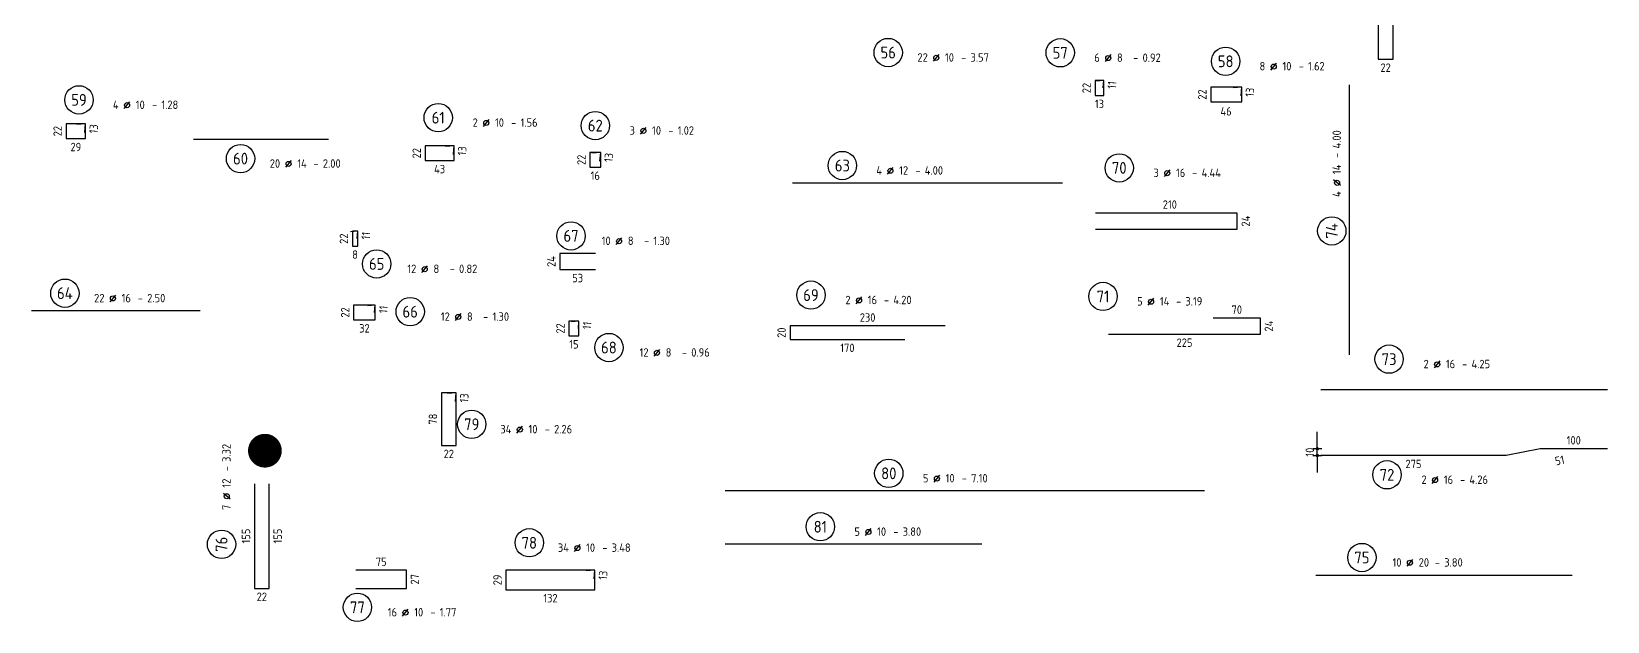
# Model space of a CAD drawing. Extents: x 6.5 to 106.5, y 0 to 47.5.
# Drawn here: x 80.61 to 103.97, y 12.97 to 21.72 of the extents above; entities that cross this region are included whole.
import ezdxf
from ezdxf.enums import TextEntityAlignment as Align

# ---------------------------------------------------------------- set-up
doc = ezdxf.new("R2010")
doc.units = 0
doc.header["$LTSCALE"] = 0.5
doc.linetypes.add('AUSGEZOGEN', pattern=[1000.01, 1000, 0.01])
for name, color, linetype in [('MASSE', 7, 'Continuous'), ('OBJEKT', 7, 'Continuous'), ('RND', 7, 'Continuous')]:
    doc.layers.add(name, color=color, linetype=linetype)
doc.layers.add('NOPLOT', color=7, linetype='Continuous', plot=False)
doc.styles.add('txt', font='isocp.shx')
doc.dimstyles.new('DOT_I', dxfattribs={"dimscale": 0.5, "dimtxt": 0.25, "dimasz": 0.25, "dimexe": 0.1, "dimexo": 0.3, "dimgap": 0.1, "dimtad": 1, "dimdec": 3, "dimzin": 3, "dimtxsty": 'txt', "dimblk": 'DOT', "dimblk1": 'DOT', "dimblk2": 'DOT', "dimsah": 1, "dimcen": 0.1, "dimse1": 1, "dimse2": 1, "dimazin": 0, "dimtfac": 1, "dimtdec": 4, "dimtix": 1, "dimtmove": 2, "dimatfit": 3, "dimfxl": 0, "dimtvp": 1, "dimtolj": 1, "dimtzin": 0, "dimarcsym": 0})

# ---------------------------------------------------------------- blocks, each defined once
blk = doc.blocks.new('RND_AUSZ')
at = {"layer": 'RND', "color": 7, "linetype": 'Continuous'}
blk.add_line((1.341, 0.262), (1.509, 0.466), dxfattribs=at)
at = {"layer": 'RND', "color": 1, "linetype": 'Continuous'}
blk.add_circle((0, 0.52), 0.42, dxfattribs=at)
at = {"layer": 'RND', "color": 7, "linetype": 'Continuous'}
blk.add_circle((1.425, 0.364), 0.075, dxfattribs=at)
at = {"layer": 'RND', "color": 7, "linetype": 'Continuous', "style": 'txt'}
blk.add_text('-', height=0.25, dxfattribs=at).set_placement((2.163, 0.25))
for tag, p in [('WIEOFT', (-0.536, 0.25)), ('STK', (1.174, 0.25))]:
    blk.add_attdef(tag, text='', height=0.25, dxfattribs=at).set_placement(p, align=Align.RIGHT)
at = {"layer": 'RND', "color": 1, "linetype": 'Continuous', "style": 'txt'}
blk.add_attdef('POS', text='', height=0.35, dxfattribs=at).set_placement((0, 0.52), align=Align.MIDDLE)
at = {"layer": 'RND', "color": 7, "linetype": 'Continuous', "style": 'txt'}
for tag, p in [('DS', (1.683, 0.25)), ('LANG', (2.441, 0.25)), ('TEXT', (3.669, 0.25))]:
    blk.add_attdef(tag, p, '', height=0.25, dxfattribs=at)
blk = doc.blocks.new('DOT')
at = {"layer": 'MASSE', "color": 7, "linetype": 'Continuous'}
for p, q in [((0, 0), (-1, 0)), ((0, 0.54), (0, -0.54))]:
    blk.add_line(p, q, dxfattribs=at)
at = {"layer": 'MASSE', "color": 7, "linetype": 'Continuous', "const_width": 0.2}
blk.add_lwpolyline([(-0.1, 0, 1), (0.1, 0, 1)], format="xyb", close=True, dxfattribs=at)
blk = doc.blocks.new('*D121')
at = {"layer": 'Defpoints', "color": 0, "linetype": 'AUSGEZOGEN', "transparency": 16777216}
for p in [(99.671, 15.532), (99.671, 15.532), (99.671, 15.432)]:
    blk.add_point(p, dxfattribs=at)
at = {"layer": 'RND', "color": 0, "linetype": 'AUSGEZOGEN', "lineweight": -2, "transparency": 16777216}
for p, q in [((99.671, 15.657), (99.671, 15.782)), ((99.671, 15.432), (99.671, 15.532)), ((99.671, 15.307), (99.671, 15.182))]:
    blk.add_line(p, q, dxfattribs=at)
at = {"layer": 'RND', "color": 0, "linetype": 'AUSGEZOGEN', "lineweight": -2, "transparency": 16777216, "xscale": 0.125, "yscale": 0.125, "zscale": 0.125}
for p, rotation in [((99.671, 15.532), 270), ((99.671, 15.432), 90)]:
    blk.add_blockref('DOT', p, dxfattribs=dict(at, rotation=rotation))
at = {"layer": 'RND', "color": 0, "linetype": 'AUSGEZOGEN', "transparency": 16777216, "insert": (99.559, 15.482), "char_height": 0.125, "attachment_point": 5, "rotation": 90, "style": 'txt'}
blk.add_mtext('\\A1;10', dxfattribs=at)
blk = doc.blocks.new('*D126')
at = {"layer": 'Defpoints', "color": 0, "linetype": 'AUSGEZOGEN', "transparency": 16777216}
for p in [(99.671, 15.532), (99.671, 15.532), (99.671, 15.432)]:
    blk.add_point(p, dxfattribs=at)
at = {"layer": 'NOPLOT', "color": 0, "linetype": 'AUSGEZOGEN', "lineweight": -2, "transparency": 16777216}
for p, q in [((99.671, 15.657), (99.671, 15.782)), ((99.671, 15.432), (99.671, 15.532)), ((99.671, 15.307), (99.671, 15.182))]:
    blk.add_line(p, q, dxfattribs=at)
at = {"layer": 'NOPLOT', "color": 0, "linetype": 'AUSGEZOGEN', "lineweight": -2, "transparency": 16777216, "xscale": 0.125, "yscale": 0.125, "zscale": 0.125}
for p, rotation in [((99.671, 15.532), 270), ((99.671, 15.432), 90)]:
    blk.add_blockref('DOT', p, dxfattribs=dict(at, rotation=rotation))
at = {"layer": 'NOPLOT', "color": 0, "linetype": 'AUSGEZOGEN', "transparency": 16777216, "insert": (99.559, 15.482), "char_height": 0.125, "attachment_point": 5, "rotation": 90, "style": 'txt'}
blk.add_mtext('\\A1;10', dxfattribs=at)

msp = doc.modelspace()

# ---------------------------------------------------------------- linework, layer by layer
at = {"layer": 'NOPLOT', "color": 4, "linetype": 'Continuous', "const_width": 0.25}
msp.add_lwpolyline([(83.9486, 15.5033, 1), (84.1986, 15.5033, 1)], format="xyb", close=True, dxfattribs=at)
at = {"layer": 'RND', "color": 1, "linetype": 'AUSGEZOGEN'}
for points in [[(100.5731, 23.0554), (100.5731, 21.3054), (100.7931, 21.3054), (100.7931, 23.0554)], [(96.4972, 20.8791), (96.5067, 20.9887), (96.3767, 20.9887), (96.3767, 20.7687), (96.5067, 20.7687), (96.5067, 20.9887), (96.3972, 20.9791)], [(98.5403, 20.7623), (98.5516, 20.8918), (98.0916, 20.8918), (98.0916, 20.6718), (98.5516, 20.6718), (98.5516, 20.8918), (98.4221, 20.8805)], [(100.1459, 16.9244), (100.1459, 20.9244)], [(81.4052, 20.22), (81.4165, 20.3495), (81.1265, 20.3495), (81.1265, 20.1295), (81.4165, 20.1295), (81.4165, 20.3495), (81.287, 20.3382)], [(83.0159, 20.1212), (85.0159, 20.1212)], [(86.8664, 19.8927), (86.8778, 20.0222), (86.4478, 20.0222), (86.4478, 19.8022), (86.8778, 19.8022), (86.8778, 20.0222), (86.7483, 20.0109)], [(89.0386, 19.795), (89.05, 19.9245), (88.89, 19.9245), (88.89, 19.7045), (89.05, 19.7045), (89.05, 19.9245), (88.9205, 19.9132)], [(95.8934, 19.4697), (91.8934, 19.4697)], [(96.385, 18.7862), (98.485, 18.7862), (98.485, 19.0262), (96.385, 19.0262)], [(85.4399, 18.646), (85.4495, 18.7555), (85.3695, 18.7555), (85.3695, 18.5355), (85.4495, 18.5355), (85.4495, 18.7555), (85.3399, 18.746)], [(88.974, 18.4271), (88.444, 18.4271), (88.444, 18.1871), (88.974, 18.1871)], [(83.1147, 17.5777), (80.6147, 17.5777)], [(85.6994, 17.5526), (85.709, 17.6622), (85.389, 17.6622), (85.389, 17.4422), (85.709, 17.4422), (85.709, 17.6622), (85.5994, 17.6526)], [(88.7188, 17.3156), (88.7283, 17.4252), (88.5783, 17.4252), (88.5783, 17.2052), (88.7283, 17.2052), (88.7283, 17.4252), (88.6188, 17.4156)], [(94.1562, 17.3523), (91.8562, 17.3523), (91.8562, 17.1523), (93.5562, 17.1523)], [(96.5776, 17.2294), (98.8276, 17.2294), (98.8276, 17.4694), (98.1276, 17.4694)], [(86.8974, 16.2317), (86.9088, 16.3612), (86.6888, 16.3612), (86.6888, 15.5812), (86.9088, 15.5812), (86.9088, 16.3612), (86.7792, 16.3499)], [(103.9713, 16.4047), (99.7213, 16.4047)], [(103.9713, 15.5322), (102.9713, 15.5322), (102.4713, 15.4322), (99.7213, 15.4322)], [(83.9181, 15.013), (83.9181, 13.463), (84.1381, 13.463), (84.1381, 15.013)], [(97.9974, 14.908), (90.8974, 14.908)], [(94.6974, 14.1165), (90.8974, 14.1165)], [(85.422, 13.4624), (86.172, 13.4624), (86.172, 13.7324), (85.422, 13.7324)], [(88.9543, 13.6035), (88.9656, 13.7331), (87.6456, 13.7331), (87.6456, 13.4431), (88.9656, 13.4431), (88.9656, 13.7331), (88.8361, 13.7217)], [(99.6485, 13.6602), (103.4485, 13.6602)]]:
    msp.add_lwpolyline(points, dxfattribs=at)

# ---------------------------------------------------------------- block references
at = {"layer": 'RND', "color": 7, "linetype": 'AUSGEZOGEN', "xscale": 0.5, "yscale": 0.5, "zscale": 0.5}
for p, values in [((93.3109, 21.1444), {'POS': '56', 'STK': '22', 'DS': '10', 'LANG': '3.57'}), ((95.8604, 21.1406), {'POS': '57', 'STK': '6', 'DS': '8', 'LANG': '0.92'}), ((98.3128, 21.0146), {'POS': '58', 'STK': '8', 'DS': '10', 'LANG': '1.62'}), ((81.3183, 20.4428), {'POS': '59', 'STK': '4', 'DS': '10', 'LANG': '1.28'}), ((86.6419, 20.1789), {'POS': '61', 'STK': '2', 'DS': '10', 'LANG': '1.56'}), ((88.9703, 20.0616), {'POS': '62', 'STK': '3', 'DS': '10', 'LANG': '1.02'}), ((83.7124, 19.5723), {'POS': '60', 'STK': '20', 'DS': '14', 'LANG': '2.00'}), ((96.7351, 19.4349), {'POS': '70', 'STK': '3', 'DS': '16', 'LANG': '4.44'}), ((88.6109, 18.4271), {'POS': '67', 'STK': '10', 'DS': '8', 'LANG': '1.30'}), ((85.7305, 18.0114), {'POS': '65', 'STK': '12', 'DS': '8', 'LANG': '0.82'}), ((81.1088, 17.5777), {'POS': '64', 'STK': '22', 'DS': '16', 'LANG': '2.50'}), ((92.1664, 17.5496), {'POS': '69', 'STK': '2', 'DS': '16', 'LANG': '4.20'}), ((86.2267, 17.3034), {'POS': '66', 'STK': '12', 'DS': '8', 'LANG': '1.30'}), ((89.1721, 16.7722), {'POS': '68', 'STK': '12', 'DS': '8', 'LANG': '0.96'}), ((100.735, 16.6004), {'POS': '73', 'STK': '2', 'DS': '16', 'LANG': '4.25'}), ((87.1389, 15.6346), {'POS': '79', 'STK': '34', 'DS': '10', 'LANG': '2.26'}), ((92.3053, 14.1165), {'POS': '81', 'STK': '5', 'DS': '10', 'LANG': '3.80'}), ((87.9924, 13.8787), {'POS': '78', 'STK': '34', 'DS': '10', 'LANG': '3.48'}), ((85.4448, 12.9221), {'POS': '77', 'STK': '16', 'DS': '10', 'LANG': '1.77'})]:
    msp.add_blockref('RND_AUSZ', p, dxfattribs=at).add_auto_attribs(values)
at = {"layer": 'RND', "color": 7, "linetype": 'AUSGEZOGEN', "xscale": 0.5, "yscale": 0.5, "zscale": 0.5, "rotation": 90}
msp.add_blockref('RND_AUSZ', (100.1459, 18.7609), dxfattribs=at).add_auto_attribs({'POS': '74', 'STK': '4', 'DS': '14', 'LANG': '4.00'})
at = {"layer": 'RND', "color": 191, "linetype": 'AUSGEZOGEN', "xscale": 0.5, "yscale": 0.5, "zscale": 0.5}
for p, values in [((92.6322, 19.4697), {'POS': '63', 'STK': '4', 'DS': '12', 'LANG': '4.00'}), ((93.3201, 14.908), {'POS': '80', 'STK': '5', 'DS': '10', 'LANG': '7.10'})]:
    msp.add_blockref('RND_AUSZ', p, dxfattribs=at).add_auto_attribs(values)
at = {"layer": 'RND', "color": 1, "linetype": 'AUSGEZOGEN', "xscale": 0.5, "yscale": 0.5, "zscale": 0.5}
msp.add_blockref('RND_AUSZ', (96.4952, 17.5296), dxfattribs=at).add_auto_attribs({'POS': '71', 'STK': '5', 'DS': '14', 'LANG': '3.19'})
at = {"layer": 'RND', "color": 191, "linetype": 'AUSGEZOGEN', "xscale": 0.5, "yscale": 0.5, "zscale": 0.5, "rotation": 90}
msp.add_blockref('RND_AUSZ', (83.6908, 14.1156), dxfattribs=at).add_auto_attribs({'POS': '76', 'STK': '7', 'DS': '12', 'LANG': '3.32'})
at = {"layer": 'RND', "color": 171, "linetype": 'AUSGEZOGEN', "xscale": 0.5, "yscale": 0.5, "zscale": 0.5}
msp.add_blockref('RND_AUSZ', (100.7041, 14.8863), dxfattribs=at).add_auto_attribs({'POS': '72', 'STK': '2', 'DS': '16', 'LANG': '4.26'})
at = {"layer": 'RND', "color": 61, "linetype": 'AUSGEZOGEN', "xscale": 0.5, "yscale": 0.5, "zscale": 0.5}
msp.add_blockref('RND_AUSZ', (100.3319, 13.6602), dxfattribs=at).add_auto_attribs({'POS': '75', 'STK': '10', 'DS': '20', 'LANG': '3.80'})

# ---------------------------------------------------------------- texts
at = {"layer": 'NOPLOT', "color": 7, "linetype": 'AUSGEZOGEN', "style": 'txt'}
for s, p in [('100', (103.4713, 15.6572)), ('275', (101.0963, 15.3072))]:
    msp.add_text(s, height=0.125, dxfattribs=at).set_placement(p, align=Align.MIDDLE)
msp.add_text('51', height=0.125, rotation=11.30993, dxfattribs=at).set_placement((103.2633, 15.3596), align=Align.MIDDLE)
at = {"layer": 'OBJEKT', "color": 7, "linetype": 'AUSGEZOGEN', "style": 'txt'}
msp.add_text('22', height=0.125, dxfattribs=at).set_placement((100.6831, 21.1804), align=Align.MIDDLE)
at = {"layer": 'RND', "color": 7, "linetype": 'AUSGEZOGEN', "style": 'txt'}
for s, rotation, p in [('22', 90, (96.2517, 20.8787)), ('11', 84.99986, (96.6265, 20.923)), ('22', 90, (97.9666, 20.7818)), ('13', 84.99986, (98.6705, 20.8162)), ('13', 84.99986, (81.5354, 20.2739)), ('22', 90, (81.0015, 20.2395)), ('22', 90, (86.3228, 19.9122)), ('13', 84.99986, (86.9966, 19.9466)), ('22', 90, (88.765, 19.8145)), ('13', 84.99986, (89.1688, 19.8489)), ('24', 90, (98.61, 18.9062)), ('22', 90, (85.2445, 18.6455)), ('11', 84.99986, (85.5692, 18.6899)), ('24', 90, (88.319, 18.3071)), ('22', 90, (85.264, 17.5522)), ('11', 84.99986, (85.8287, 17.5965)), ('22', 90, (88.4533, 17.3152)), ('11', 84.99986, (88.8481, 17.3595)), ('20', 90, (91.7312, 17.2523)), ('24', 90, (98.9526, 17.3494)), ('13', 84.99986, (87.0276, 16.2856)), ('78', 90, (86.5638, 15.9712)), ('155', 90, (83.7931, 14.238)), ('155', 90, (84.2631, 14.238)), ('27', 90, (86.297, 13.5974)), ('29', 90, (87.5206, 13.5881)), ('13', 84.99986, (89.0845, 13.6574))]:
    msp.add_text(s, height=0.125, rotation=rotation, dxfattribs=at).set_placement(p, align=Align.MIDDLE)
for s, p in [('13', (96.4417, 20.6437)), ('46', (98.3184, 20.5331)), ('29', (81.2715, 20.0045)), ('43', (86.6628, 19.6772)), ('16', (88.97, 19.5795)), ('210', (97.485, 19.1512)), ('8', (85.4095, 18.4105)), ('53', (88.709, 18.0621)), ('230', (93.0062, 17.4773)), ('70', (98.4776, 17.5944)), ('32', (85.549, 17.3172)), ('15', (88.6533, 17.0802)), ('170', (92.7062, 17.0273)), ('225', (97.7026, 17.1044)), ('22', (86.7988, 15.4562)), ('75', (85.797, 13.8574)), ('22', (84.0281, 13.338)), ('132', (88.3056, 13.3181))]:
    msp.add_text(s, height=0.125, dxfattribs=at).set_placement(p, align=Align.MIDDLE)

# ---------------------------------------------------------------- dimensions: what is measured, and where the dimension line sits
at = {"layer": 'NOPLOT', "color": 7, "linetype": 'AUSGEZOGEN'}
dim = msp.add_linear_dim(base=(99.6713, 15.5322), p1=(99.6713, 15.4322), p2=(99.6713, 15.5322), angle=90, dimstyle='DOT_I', override={"dimdec": 0, "dimlfac": 100}, dxfattribs=at)
dim.commit()
dim.dimension.update_dxf_attribs({"geometry": '*D126', "text_midpoint": (99.5588, 15.4822)})
at = {"layer": 'RND', "color": 7, "linetype": 'AUSGEZOGEN'}
dim = msp.add_linear_dim(base=(99.6713, 15.5322), p1=(99.6713, 15.4322), p2=(99.6713, 15.5322), angle=90, dimstyle='DOT_I', override={"dimdec": 0, "dimlfac": 100}, dxfattribs=at)
dim.commit()
dim.dimension.update_dxf_attribs({"geometry": '*D121', "text_midpoint": (99.5588, 15.4822)})

doc.saveas('drawing.dxf')
